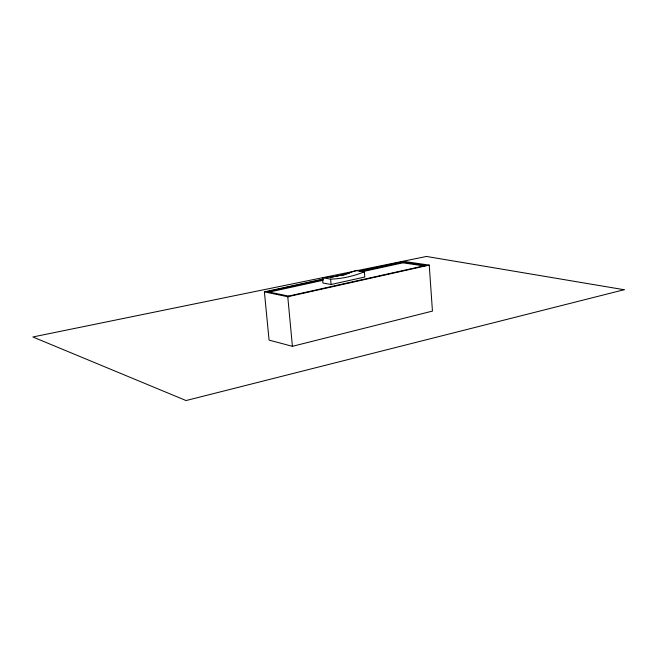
<?xml version="1.0" encoding="UTF-8"?>
<svg xmlns="http://www.w3.org/2000/svg" width="657" height="657" viewBox="0 0 657 657"><rect width="100%" height="100%" fill="white"/><g stroke="black" fill="none" stroke-linecap="round" stroke-linejoin="round"><path stroke-width="0.99" d="M323.301 279.011L264.385 291.856L269.074 340.112L292.414 346.321L432.446 311.098L429.235 265.108L403.948 261.429L360.143 270.98M323.113 279.496L267.268 291.683L288.538 296.093L425.826 265.444L402.889 262.086L360.011 271.44M264.385 291.856L287.774 296.726L429.235 265.108M322.456 277.697L330.635 279.151A145.788 117.439 -89.2 0 0 364.372 271.768L356.037 270.405A144.4 116.88 -89.3 0 1 322.456 277.697L322.916 283.003L331.095 284.506L364.791 277.024L364.372 271.768L356.324 270.339M330.274 277.492L349.187 273.369M341.065 275.579L345.048 274.708M268.343 292.25L323.178 280.26M362.064 271.76L402.946 262.816L424.882 266.044M288.538 296.093L288.612 296.898M287.774 296.726L292.414 346.321M330.635 279.151L331.095 284.506M402.889 262.086L402.946 262.816M624.15 289.721L186.071 400.548L32.85 336.984L426.475 256.452L624.15 289.721"/></g></svg>
